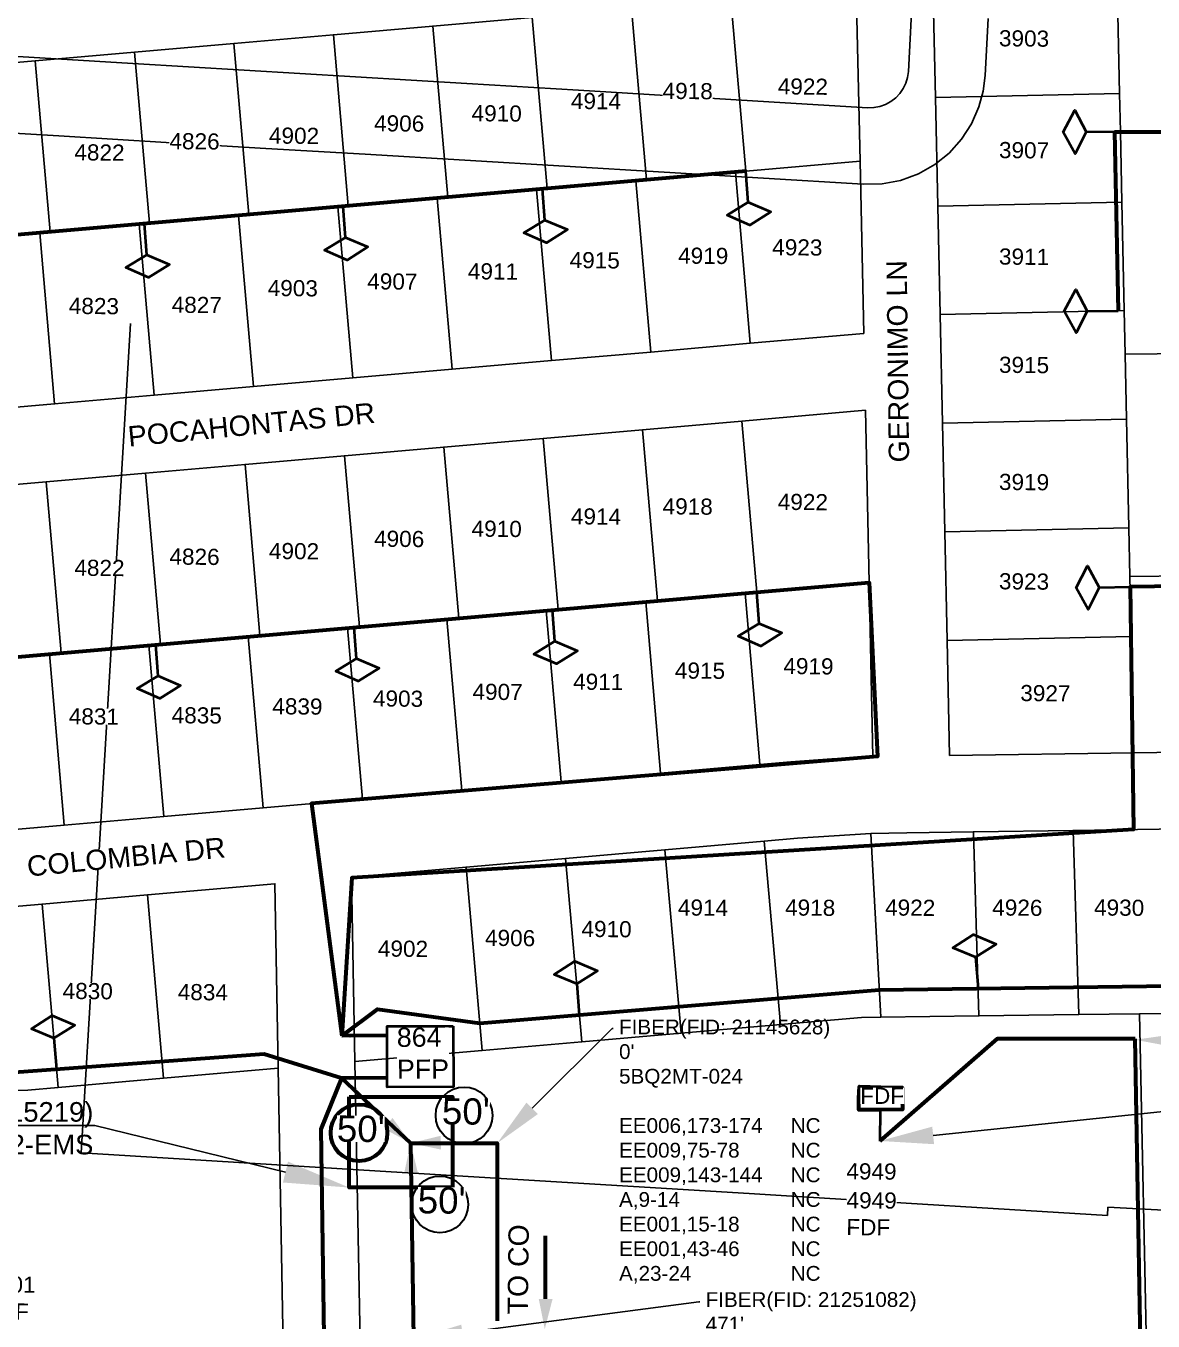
# Model space of a CAD drawing. Header units: millimetres. Extents: x -41032736 to 811436, y 699275 to 12282705.
# Drawn here: x 492611 to 493345, y 762389 to 763233 of the extents above; entities that cross this region are included whole.
import ezdxf
from ezdxf import colors
from ezdxf.entities.mleader import LeaderData, LeaderLine
from ezdxf.enums import TextEntityAlignment as Align
from ezdxf.lldxf.tags import DXFTag
from ezdxf.math import Vec2, Vec3

# ---------------------------------------------------------------- set-up
doc = ezdxf.new("R2010")
doc.units = ezdxf.units.MM
doc.header["$MEASUREMENT"] = 0
doc.linetypes.add('ACAD_ISO02W100', pattern=[15, 12, -3])
doc.layers.get('0').update_dxf_attribs({"linetype": 'CONTINUOUS'})
for name, color, linetype in [('A-StreetName', 104, 'CONTINUOUS'), ('ADDRESS', 7, 'CONTINUOUS'), ('Cable_12F_LT', 170, '12F'), ('Lot_Line', 7, 'CONTINUOUS'), ('Road', 8, 'CONTINUOUS')]:
    doc.layers.add(name, color=color, linetype=linetype)
for name, color, linetype, lineweight in [('BURIED CABLE', 80, 'CONTINUOUS', 40), ('EDGE OF PAVEMENT', 7, 'EOP', 15), ('PP B FST', 3, 'CONTINUOUS', 30), ('PROPOSED PFP', 80, 'ACAD_ISO02W100', 40)]:
    doc.layers.add(name, color=color, linetype=linetype, lineweight=lineweight)
doc.styles.add('AUDIT_D_221110082537-30', font='arial.ttf')
doc.styles.get("Standard").update_dxf_attribs({"font": 'arial.ttf'})
tags = doc.linetypes.add('12F', pattern='A,1.08,-0.018,["12F",Standard,S=0.054,R=0,X=0,Y=-0.027],-0.15', length=1.248).pattern_tags.tags
tags[6] = DXFTag(74, 10)
tags = doc.linetypes.add('EOP', pattern='A,96.411295,-0.622657,["EOP",Standard,S=5,R=0,X=0,Y=-2.467181],-16.110442', length=113.144394).pattern_tags.tags
tags[6] = DXFTag(74, 10)

# ---------------------------------------------------------------- blocks, each defined once
blk = doc.blocks.new('B_FST')
at = {"layer": 'BURIED CABLE', "color": 18, "true_color": 0x000000}
blk.add_line((0, 18.19), (0, 0), dxfattribs=at)
blk.add_lwpolyline([(0, 18.19), (-12.7, 24.76), (0, 31.53), (12.7, 24.76)], close=True, dxfattribs=at)
blk.add_attdef('COUNT', (-22.94, 36.24), '', height=9.65)
blk.add_attdef('S', text='', height=5.48).set_placement((-0.01, 25.04), align=Align.MIDDLE_CENTER)

msp = doc.modelspace()

# ---------------------------------------------------------------- hatches: boundary and pattern name
at = {"layer": 'Road', "lineweight": 158, "ltscale": 50}
h = msp.add_hatch(color=0, dxfattribs=at)
h.dxf.hatch_style = 1
h.paths.add_polyline_path([(492816.42, 762575.32), (492821.99, 762574.08), (492821.95, 762576.61)])
h = msp.add_hatch(color=0, dxfattribs=at)
h.dxf.hatch_style = 1
h.paths.add_polyline_path([(492816.37, 762547.75), (492821.94, 762546.51), (492821.9, 762549.04)])
h = msp.add_hatch(color=0, dxfattribs=at)
h.dxf.hatch_style = 1
h.paths.add_polyline_path([(492861.33, 762505.31), (492849.52, 762521.69), (492843.67, 762514.89)])
h = msp.add_hatch(color=0, dxfattribs=at)
h.dxf.hatch_style = 1
h.paths.add_polyline_path([(492861.32, 762505.33), (492881.07, 762501.11), (492880.84, 762510.08)])
h = msp.add_hatch(color=0, dxfattribs=at)
h.dxf.hatch_style = 1
h.paths.add_polyline_path([(492861.31, 762505.37), (492857.09, 762485.62), (492866.06, 762485.85)])
h = msp.add_hatch(color=0, dxfattribs=at)
h.dxf.hatch_style = 1
h.paths.add_polyline_path([(492948.73, 762384.09), (492953.77, 762403.65), (492944.8, 762403.79)])

# ---------------------------------------------------------------- linework, layer by layer
at = {"layer": 'BURIED CABLE', "color": 18, "true_color": 0x000000}
msp.add_line((493167.34, 762526.97), (493166.99, 762506.67), dxfattribs=at)
at = {"layer": 'BURIED CABLE', "color": 1, "linetype": 'ByBlock', "lineweight": 60, "ltscale": 30}
for points in [[(493319.9, 763164.51), (493322.42, 763047.8)], [(493333.34, 762573.35), (493243.4, 762573.35), (493166.99, 762506.67)], [(492816.28, 762547.7), (492765.93, 762563.31), (492561.8, 762548.41), (492135.83, 762548.41)], [(492861.33, 762505.32), (492917.79, 762505.32), (492917.79, 762389.47)], [(492949.27, 762403.79), (492949.27, 762444.98)]]:
    msp.add_lwpolyline(points, dxfattribs=at)
at = {"layer": 'BURIED CABLE', "color": 18, "lineweight": 60, "ltscale": 30, "true_color": 0x000000}
for points in [[(492846, 762575.42), (492816.38, 762575.34)], [(492846.07, 762547.78), (492816.28, 762547.7)]]:
    msp.add_lwpolyline(points, dxfattribs=at)
at = {"layer": 'BURIED CABLE', "color": 18, "lineweight": 60, "true_color": 0x000000}
msp.add_lwpolyline([(493167.34, 762526.97), (493153.31, 762526.94), (493153.3, 762534.55), (493153.69, 762542.19), (493167.6, 762541.85), (493181.52, 762541.54), (493181.64, 762534.05), (493181.88, 762527.21)], close=True, dxfattribs=at)
at = {"layer": 'BURIED CABLE', "color": 1, "linetype": 'ByBlock', "lineweight": 60, "ltscale": 30}
msp.add_lwpolyline([(492821.16, 762535.47), (492888.65, 762535.47), (492888.65, 762476.38), (492821.16, 762476.38)], close=True, dxfattribs=at)
at = {"layer": 'BURIED CABLE', "color": 1, "linetype": 'ByBlock', "lineweight": 30, "ltscale": 30}
for centre in [(492896.13, 762523.42), (492880.37, 762465.4)]:
    msp.add_circle(centre, 18.45, dxfattribs=at)
at = {"layer": 'BURIED CABLE', "color": 1, "linetype": 'ByBlock', "lineweight": 60, "ltscale": 30}
msp.add_circle((492827.68, 762512.11), 18.45, dxfattribs=at)
at = {"layer": 'Cable_12F_LT', "color": 5, "linetype": 'ByBlock', "lineweight": 60, "ltscale": 30}
msp.add_lwpolyline([(493342.51, 762052.58), (493333.34, 762573.35), (493333.34, 762573.35), (493333.34, 762573.35)], dxfattribs=at)
at = {"layer": 'EDGE OF PAVEMENT', "linetype": 'ByBlock', "lineweight": -2}
for points in [[(493190.36, 763293.49), (493185.67, 763203.8)], [(493235.6, 763201.2), (493237.54, 763238.27)], [(492680.26, 763208.95), (492605.4, 763213.46)], [(492752.85, 763204.59), (492680.26, 763208.95)], [(492825.44, 763200.22), (492752.85, 763204.59)], [(492898.03, 763195.86), (492825.44, 763200.22)], [(493185.67, 763203.8), (493185.16, 763199.9), (493184.03, 763196.12), (493182.33, 763192.56), (493180.09, 763189.32), (493177.36, 763186.47), (493174.23, 763184.08), (493170.75, 763182.22), (493167.03, 763180.92), (493163.15, 763180.23), (493159.21, 763180.15)], [(493231.64, 763180.74), (493234.33, 763190.83), (493235.6, 763201.2)], [(492970.62, 763191.49), (492898.03, 763195.86)], [(493037.99, 763187.44), (492970.62, 763191.49)], [(493105.37, 763183.39), (493037.99, 763187.44)], [(493159.21, 763180.15), (493105.37, 763183.39)], [(493202.83, 763143.06), (493212.23, 763150.61), (493220.29, 763159.56), (493226.82, 763169.7), (493231.64, 763180.74)], [(492562.28, 763165.95), (492632.15, 763161.75)], [(492632.15, 763161.75), (492702.02, 763157.55)], [(492702.02, 763157.55), (492766.91, 763153.65)], [(492766.91, 763153.65), (492831.79, 763149.75)], [(492831.79, 763149.75), (492896.67, 763145.85)], [(492896.67, 763145.85), (492961.56, 763141.95)], [(492961.56, 763141.95), (493026.44, 763138.05)], [(493156.2, 763130.24), (493168.5, 763130.51), (493180.58, 763132.79), (493192.13, 763137.01), (493202.83, 763143.06)], [(493026.44, 763138.05), (493091.32, 763134.14)], [(493091.32, 763134.14), (493156.2, 763130.24)], [(492848.55, 762486.71), (492646.65, 762499.06), (492678.85, 763039.42)], [(492848.55, 762486.71), (492646.65, 762499.06)], [(493081.84, 762472.44), (492848.55, 762486.71)], [(493081.84, 762472.44), (492848.55, 762486.71)], [(493109.79, 762470.73), (493081.84, 762472.44)], [(493109.79, 762470.73), (493081.84, 762472.44)], [(493315.4, 762458.15), (493109.79, 762470.73)], [(493315.4, 762458.15), (493109.79, 762470.73)], [(493315.7, 762463.58), (493315.4, 762458.15)], [(493485.45, 762454.39), (493315.7, 762463.58)], [(493485.45, 762454.39), (493315.7, 762463.58)]]:
    msp.add_lwpolyline(points, dxfattribs=at)
at = {"layer": 'Lot_Line'}
for points in [[(493323.74, 763164.56), (493323.21, 763189.41), (493321.42, 763272.25), (493393.89, 763278.57), (493403.74, 763165.66), (493360.25, 763165.07)], [(493203.23, 763186.82), (493201.62, 763261.8), (493321.42, 763272.25), (493323.21, 763189.41)], [(493079.71, 763138.74), (493072.89, 763138.15), (493014.96, 763133.09), (493005.22, 763244.67), (493069.98, 763250.32)], [(493079.71, 763138.74), (493069.98, 763250.32), (493151.7, 763257.45), (493154.12, 763145.23)], [(492950.21, 763127.45), (492940.47, 763239.02), (493005.22, 763244.67), (493014.96, 763133.09), (493008.13, 763132.5)], [(492820.7, 763116.15), (492810.96, 763227.73), (492875.72, 763233.37), (492885.45, 763121.8), (492878.63, 763121.2)], [(492885.45, 763121.8), (492875.72, 763233.37), (492940.47, 763239.02), (492950.21, 763127.45), (492943.38, 763126.85)], [(492755.95, 763110.5), (492746.21, 763222.08), (492810.96, 763227.73), (492820.7, 763116.15), (492813.87, 763115.56)], [(492626.44, 763099.21), (492616.7, 763210.78), (492681.45, 763216.43), (492691.19, 763104.86), (492684.36, 763104.26)], [(492691.19, 763104.86), (492681.45, 763216.43), (492746.21, 763222.08), (492755.95, 763110.5), (492749.12, 763109.91)], [(492561.69, 763093.56), (492551.95, 763205.13), (492616.7, 763210.78), (492626.44, 763099.21), (492619.61, 763098.61)], [(493204.76, 763116.05), (493203.23, 763186.82), (493323.21, 763189.41), (493323.74, 763164.56), (493324.73, 763118.65)], [(493430.87, 763020.53), (493326.87, 763019.6), (493326.26, 763047.89), (493324.73, 763118.65), (493323.74, 763164.56), (493360.25, 763165.07), (493448.92, 763060.18), (493443.52, 763054.97), (493438.96, 763049), (493435.35, 763042.42), (493432.76, 763035.38), (493431.26, 763028.03)], [(493082.62, 763026.57), (493072.89, 763138.15), (493079.71, 763138.74), (493154.12, 763145.23), (493156.54, 763033.02)], [(493017.87, 763020.92), (492953.11, 763015.28), (492943.38, 763126.85), (492950.21, 763127.45), (493008.13, 763132.5)], [(493082.62, 763026.57), (493017.87, 763020.92), (493008.13, 763132.5), (493014.96, 763133.09), (493072.89, 763138.15)], [(492953.11, 763015.28), (492888.36, 763009.63), (492878.63, 763121.2), (492885.45, 763121.8), (492943.38, 763126.85)], [(492823.61, 763003.98), (492758.85, 762998.33), (492749.12, 763109.91), (492755.95, 763110.5), (492813.87, 763115.56)], [(492888.36, 763009.63), (492823.61, 763003.98), (492813.87, 763115.56), (492820.7, 763116.15), (492878.63, 763121.2)], [(493326.26, 763047.89), (493206.29, 763045.29), (493204.76, 763116.05), (493324.73, 763118.65)], [(492758.85, 762998.33), (492694.1, 762992.69), (492684.36, 763104.26), (492691.19, 763104.86), (492749.12, 763109.91)], [(492564.59, 762981.39), (492554.85, 763092.97), (492561.69, 763093.56), (492619.61, 763098.61), (492629.35, 762987.04)], [(492694.1, 762992.69), (492629.35, 762987.04), (492619.61, 763098.61), (492626.44, 763099.21), (492684.36, 763104.26)], [(493327.78, 762977.12), (493207.81, 762974.52), (493206.29, 763045.29), (493326.26, 763047.89), (493326.87, 763019.6)], [(493326.87, 763019.6), (493430.87, 763020.53), (493431.61, 763013.1), (493433.44, 763005.85), (493436.33, 762998.97), (493440.22, 762992.59), (493445.01, 762986.86), (493450.6, 762981.91), (493367.94, 762875.15), (493329.99, 762874.63), (493329.31, 762906.36), (493327.78, 762977.12)], [(493160.04, 762870.72), (493086.9, 762864.34), (493077.18, 762975.91), (493157.62, 762982.92)], [(493022.15, 762858.69), (493012.42, 762970.26), (493077.18, 762975.91), (493086.9, 762864.34), (493079.21, 762863.67)], [(493329.31, 762906.36), (493209.34, 762903.76), (493207.81, 762974.52), (493327.78, 762977.12)], [(492892.64, 762847.4), (492882.91, 762958.96), (492947.67, 762964.61), (492957.4, 762853.05), (492949.7, 762852.38)], [(492957.4, 762853.05), (492947.67, 762964.61), (493012.42, 762970.26), (493022.15, 762858.69), (493014.46, 762858.02)], [(492827.89, 762841.75), (492818.16, 762953.32), (492882.91, 762958.96), (492892.64, 762847.4), (492884.95, 762846.73)], [(492698.39, 762830.46), (492688.65, 762942.02), (492753.41, 762947.67), (492763.14, 762836.1), (492755.44, 762835.43)], [(492763.14, 762836.1), (492753.41, 762947.67), (492818.16, 762953.32), (492827.89, 762841.75), (492820.19, 762841.08)], [(492633.63, 762824.81), (492623.9, 762936.37), (492688.65, 762942.02), (492698.39, 762830.46), (492690.69, 762829.78)], [(492568.74, 762820.8), (492559.15, 762930.73), (492623.9, 762936.37), (492633.63, 762824.81), (492625.93, 762824.14), (492595.53, 762821.49)], [(493209.34, 762903.76), (493329.31, 762906.36), (493329.99, 762874.63), (493330.83, 762835.6), (493210.87, 762833)], [(493079.21, 762863.67), (493086.9, 762864.34), (493160.04, 762870.72), (493162.49, 762757.11), (493135.72, 762755.83), (493108.98, 762753.85), (493088.95, 762752.1)], [(493332.47, 762759.66), (493330.83, 762835.6), (493329.99, 762874.63), (493367.94, 762875.15), (493405.89, 762875.67), (493407.46, 762760.68)], [(493088.95, 762752.1), (493024.19, 762746.46), (493014.46, 762858.02), (493022.15, 762858.69), (493079.21, 762863.67)], [(493024.19, 762746.46), (492959.44, 762740.81), (492949.7, 762852.38), (492957.4, 762853.05), (493014.46, 762858.02)], [(492820.19, 762841.08), (492827.89, 762841.75), (492884.95, 762846.73), (492894.69, 762735.16), (492829.93, 762729.51)], [(492894.69, 762735.16), (492884.95, 762846.73), (492892.64, 762847.4), (492949.7, 762852.38), (492959.44, 762740.81)], [(492820.19, 762841.08), (492829.93, 762729.51), (492765.18, 762723.86), (492755.44, 762835.43), (492763.14, 762836.1)], [(493330.83, 762835.6), (493332.47, 762759.66), (493212.48, 762758.01), (493210.87, 762833)], [(492700.42, 762718.22), (492635.67, 762712.57), (492625.93, 762824.14), (492633.63, 762824.81), (492690.69, 762829.78)], [(492765.18, 762723.86), (492700.42, 762718.22), (492690.69, 762829.78), (492698.39, 762830.46), (492755.44, 762835.43)], [(492635.67, 762712.57), (492570.92, 762706.92), (492561, 762820.61), (492568.74, 762820.8), (492595.53, 762821.49), (492625.93, 762824.14)], [(493296.61, 762589.14), (493231.62, 762588.25), (493227.97, 762708.21), (493292.97, 762709.1)], [(493296.61, 762589.14), (493292.97, 762709.1), (493362.96, 762710.06), (493366.61, 762590.1), (493336.14, 762589.69)], [(493102.27, 762582.6), (493037.51, 762576.96), (493026.98, 762696.49), (493091.74, 762702.14)], [(493091.74, 762702.14), (493113.33, 762704.02), (493161.08, 762707.01), (493167.63, 762587.38), (493154.99, 762587.2), (493102.27, 762582.6)], [(493184.69, 762707.62), (493227.97, 762708.21), (493231.62, 762588.25), (493167.63, 762587.38), (493161.08, 762707.01)], [(493037.51, 762576.96), (492972.76, 762571.31), (492962.23, 762690.84), (493026.98, 762696.49)], [(492908.01, 762565.66), (492825.01, 762558.42), (492822.76, 762678.68), (492897.48, 762685.2)], [(492972.76, 762571.31), (492908.01, 762565.66), (492897.48, 762685.2), (492962.23, 762690.84)], [(492700.36, 762547.55), (492631.64, 762541.56), (492621.21, 762661.11), (492689.93, 762667.1)], [(492700.36, 762547.55), (492689.93, 762667.1), (492772.93, 762674.34), (492775.08, 762554.07)], [(492562.65, 762538.58), (492552.49, 762655.12), (492621.21, 762661.11), (492631.64, 762541.56), (492611.96, 762539.84)], [(493131.52, 762045.59), (493081.59, 762044.69), (493075.65, 762345.7), (492829.01, 762341.6), (492825.01, 762558.42), (492908.01, 762565.66), (492972.76, 762571.31), (493037.51, 762576.96), (493102.27, 762582.6), (493154.99, 762587.2), (493167.63, 762587.38), (493231.62, 762588.25), (493296.61, 762589.14), (493336.14, 762589.69), (493341.31, 762350.13), (493125.59, 762346.47), (493128.82, 762182.56)], [(492382.01, 762032.18), (492342.11, 762031.57), (492336.92, 762231.41), (492136.95, 762227.83), (492129.32, 762527.54), (492204.29, 762529.45), (492268.27, 762531.08), (492334.25, 762532.76), (492411.64, 762534.74), (492488.48, 762536.69), (492562.65, 762538.58), (492611.96, 762539.84), (492631.64, 762541.56), (492700.36, 762547.55), (492775.08, 762554.07), (492780.71, 762239.35), (492625.73, 762236.58), (492406.92, 762232.66), (492377.68, 762202.14)]]:
    msp.add_lwpolyline(points, close=True, dxfattribs=at)
at = {"layer": 'PROPOSED PFP', "color": 250, "linetype": 'ByBlock', "ltscale": 30}
msp.add_lwpolyline([(492889.06, 762581.63), (492889.15, 762541.92), (492846.07, 762541.81), (492845.98, 762581.51)], close=True, dxfattribs=at)

# ---------------------------------------------------------------- block references
at = {"layer": 'PP B FST', "color": 250, "lineweight": 50}
ref = msp.add_blockref('B_FST', (493321.75, 763164.53), dxfattribs=dict(at, xscale=1.115916913833983, yscale=1.115916913833983, zscale=1.115916913833983, rotation=90.47113183908787))
ref.add_attrib('S', '4', dxfattribs={"layer": '0', "color": 7, "height": 0.00824, "rotation": 90.47113}).set_placement((493293.81, 763164.29), align=Align.MIDDLE_CENTER)
ref.add_attrib('COUNT', '81-84', dxfattribs={"layer": '0', "color": 0, "height": 0.00824, "rotation": 90.47113}).set_placement((493284.34, 763151.52), align=Align.TOP_CENTER)
ref = msp.add_blockref('B_FST', (493079.71, 763138.74), dxfattribs=dict(at, xscale=1.115916913833983, yscale=1.115916913833983, zscale=1.115916913833983, rotation=184.2851599960918))
ref.add_attrib('S', '4', dxfattribs={"layer": '0', "color": 7, "height": 0.00824, "rotation": 184.28516}).set_placement((493081.81, 763110.88), align=Align.MIDDLE_CENTER)
ref.add_attrib('COUNT', '81-84', dxfattribs={"layer": '0', "color": 0, "height": 0.00824, "rotation": 184.28516}).set_placement((493095.18, 763102.27), align=Align.TOP_CENTER)
ref = msp.add_blockref('B_FST', (492947.22, 763127.18), dxfattribs=dict(at, xscale=1.115916913833983, yscale=1.115916913833983, zscale=1.115916913833983, rotation=184.2851599960918))
ref.add_attrib('S', '4', dxfattribs={"layer": '0', "color": 7, "height": 0.00824, "rotation": 184.28516}).set_placement((492949.32, 763099.31), align=Align.MIDDLE_CENTER)
ref.add_attrib('COUNT', '81-84', dxfattribs={"layer": '0', "color": 0, "height": 0.00824, "rotation": 184.28516}).set_placement((492962.69, 763090.71), align=Align.TOP_CENTER)
ref = msp.add_blockref('B_FST', (492817.28, 763115.85), dxfattribs=dict(at, xscale=1.115916913833983, yscale=1.115916913833983, zscale=1.115916913833983, rotation=184.2851599960918))
ref.add_attrib('S', '4', dxfattribs={"layer": '0', "color": 7, "height": 0.00824, "rotation": 184.28516}).set_placement((492819.38, 763087.99), align=Align.MIDDLE_CENTER)
ref.add_attrib('COUNT', '81-84', dxfattribs={"layer": '0', "color": 0, "height": 0.00824, "rotation": 184.28516}).set_placement((492832.75, 763079.39), align=Align.TOP_CENTER)
ref = msp.add_blockref('B_FST', (492687.92, 763104.55), dxfattribs=dict(at, xscale=1.115916913833983, yscale=1.115916913833983, zscale=1.115916913833983, rotation=184.2851599960918))
ref.add_attrib('S', '4', dxfattribs={"layer": '0', "color": 7, "height": 0.00824, "rotation": 184.28516}).set_placement((492690.02, 763076.68), align=Align.MIDDLE_CENTER)
ref.add_attrib('COUNT', '81-84', dxfattribs={"layer": '0', "color": 0, "height": 0.00824, "rotation": 184.28516}).set_placement((492703.39, 763068.08), align=Align.TOP_CENTER)
ref = msp.add_blockref('B_FST', (493322.42, 763047.8), dxfattribs=dict(at, xscale=1.115916913833983, yscale=1.115916913833983, zscale=1.115916913833983, rotation=90.47113183908787))
ref.add_attrib('S', '4', dxfattribs={"layer": '0', "color": 7, "height": 0.00824, "rotation": 90.47113}).set_placement((493294.48, 763047.57), align=Align.MIDDLE_CENTER)
ref.add_attrib('COUNT', '81-84', dxfattribs={"layer": '0', "color": 0, "height": 0.00824, "rotation": 90.47113}).set_placement((493285.01, 763034.8), align=Align.TOP_CENTER)
ref = msp.add_blockref('B_FST', (493330.14, 762867.78), dxfattribs=dict(at, xscale=1.115916913833983, yscale=1.115916913833983, zscale=1.115916913833983, rotation=90.9422636794621))
ref.add_attrib('S', '4', dxfattribs={"layer": '0', "color": 7, "height": 0.00824, "rotation": 90.94226}).set_placement((493302.2, 762867.32), align=Align.MIDDLE_CENTER)
ref.add_attrib('COUNT', '81-84', dxfattribs={"layer": '0', "color": 0, "height": 0.00824, "rotation": 90.94226}).set_placement((493292.83, 762854.47), align=Align.TOP_CENTER)
ref = msp.add_blockref('B_FST', (493086.9, 762864.32), dxfattribs=dict(at, xscale=1.115916913833983, yscale=1.115916913833983, zscale=1.115916913833983, rotation=184.2851599960918))
ref.add_attrib('S', '4', dxfattribs={"layer": '0', "color": 7, "height": 0.00824, "rotation": 184.28516}).set_placement((493089, 762836.45), align=Align.MIDDLE_CENTER)
ref.add_attrib('COUNT', '81-84', dxfattribs={"layer": '0', "color": 0, "height": 0.00824, "rotation": 184.28516}).set_placement((493102.37, 762827.85), align=Align.TOP_CENTER)
ref = msp.add_blockref('B_FST', (492953.75, 762852.71), dxfattribs=dict(at, xscale=1.115916913833983, yscale=1.115916913833983, zscale=1.115916913833983, rotation=184.2851599960918))
ref.add_attrib('S', '4', dxfattribs={"layer": '0', "color": 7, "height": 0.00824, "rotation": 184.28516}).set_placement((492955.84, 762824.84), align=Align.MIDDLE_CENTER)
ref.add_attrib('COUNT', '81-84', dxfattribs={"layer": '0', "color": 0, "height": 0.00824, "rotation": 184.28516}).set_placement((492969.21, 762816.24), align=Align.TOP_CENTER)
ref = msp.add_blockref('B_FST', (492824.57, 762841.46), dxfattribs=dict(at, xscale=1.115916913833983, yscale=1.115916913833983, zscale=1.115916913833983, rotation=184.2851599960918))
ref.add_attrib('S', '4', dxfattribs={"layer": '0', "color": 7, "height": 0.00824, "rotation": 184.28516}).set_placement((492826.67, 762813.6), align=Align.MIDDLE_CENTER)
ref.add_attrib('COUNT', '81-84', dxfattribs={"layer": '0', "color": 0, "height": 0.00824, "rotation": 184.28516}).set_placement((492840.04, 762804.99), align=Align.TOP_CENTER)
ref = msp.add_blockref('B_FST', (493231.08, 762606.19), dxfattribs=dict(at, xscale=1.115916913833983, yscale=1.115916913833983, zscale=1.115916913833983, rotation=4.804999690661488))
ref.add_attrib('S', '4', dxfattribs={"layer": '0', "color": 7, "height": 0.00824, "rotation": 4.805}).set_placement((493228.73, 762634.04), align=Align.MIDDLE_CENTER)
ref.add_attrib('COUNT', '81-84', dxfattribs={"layer": '0', "color": 0, "height": 0.00824, "rotation": 4.805}).set_placement((493215.28, 762642.52), align=Align.TOP_CENTER)
ref = msp.add_blockref('B_FST', (492971.21, 762588.95), dxfattribs=dict(at, xscale=1.115916913833983, yscale=1.115916913833983, zscale=1.115916913833983, rotation=4.804999690661488))
ref.add_attrib('S', '4', dxfattribs={"layer": '0', "color": 7, "height": 0.00824, "rotation": 4.805}).set_placement((492968.86, 762616.8), align=Align.MIDDLE_CENTER)
ref.add_attrib('COUNT', '81-84', dxfattribs={"layer": '0', "color": 0, "height": 0.00824, "rotation": 4.805}).set_placement((492955.41, 762625.28), align=Align.TOP_CENTER)
ref = msp.add_blockref('B_FST', (492630.61, 762553.43), dxfattribs=dict(at, xscale=1.115916913833983, yscale=1.115916913833983, zscale=1.115916913833983, rotation=4.804999690661488))
ref.add_attrib('S', '4', dxfattribs={"layer": '0', "color": 7, "height": 0.00824, "rotation": 4.805}).set_placement((492628.26, 762581.28), align=Align.MIDDLE_CENTER)
ref.add_attrib('COUNT', '81-84', dxfattribs={"layer": '0', "color": 0, "height": 0.00824, "rotation": 4.805}).set_placement((492614.81, 762589.76), align=Align.TOP_CENTER)

# ---------------------------------------------------------------- texts
at = {"layer": 'A-StreetName', "color": 0, "ltscale": 0.5, "insert": (493172.89, 762948.86), "char_height": 13.2709, "width": 132.4436, "attachment_point": 1, "rotation": 90.68128, "line_spacing_factor": 0.5, "style": 'AUDIT_D_221110082537-30', "bg_fill": 3, "box_fill_scale": 1, "bg_fill_color": 256, "bg_fill_transparency": 0}
msp.add_mtext('GERONIMO LN', dxfattribs=at)

# ---------------------------------------------------------------- leaders
at = {"linetype": 'ByBlock', "lineweight": 30, "ltscale": 0.5}
ml = msp.add_multileader_mtext('Standard', dxfattribs=at)
ml.set_content(" FIBER(FID: 21157657)\\P 427'\\P 5BQ2MT-024\\P\\P EE001,11-14^INC\\P EE009,79-82^INC\\P (B),9-10^I^INC\\P EE009,191-192^INC\\P (B,11-22)^I^IPON4115PA,XXX-XXX\\P EE001,23-24^INC", color=256)
ml.set_leader_properties()
ml.build(insert=Vec2(0, 0))
ml.multileader.update_dxf_attribs({"has_text_frame": 1, "text_right_attachment_type": 6, "dogleg_length": 0.36, "arrow_head_size": 30.59})
ctx = ml.context
ctx.base_point, ctx.char_height, ctx.arrow_head_size, ctx.landing_gap_size, ctx.plane_origin = Vec3(493851.89, 762561.86), 9.1769, 30.59, 0.138, Vec3(493078.12, 762467.31)
ctx.right_attachment = 6
notes = []
notes.append((ctx, [(0, (1, 1, 0), (493851.34, 762561.86), (1, 0), 0.551, [(0, [(493333.34, 762572.67)], 0, [])])]))
ctx.mtext.insert, ctx.mtext.width, ctx.mtext.flow_direction = Vec3(493852.03, 762567.36), 242.879, 5
for ctx, leaders in notes:
    for number, flags, end, landing, length, lines in leaders:
        leader = LeaderData()
        leader.index, (leader.has_last_leader_line, leader.has_dogleg_vector, leader.attachment_direction) = number, flags
        leader.last_leader_point, leader.dogleg_vector, leader.dogleg_length = Vec3(end), Vec3(landing), length
        for number, points, colour, breaks in lines:
            line = LeaderLine()
            line.index, line.vertices, line.color, line.breaks = number, Vec3.list(points), colors.encode_raw_color(colour), breaks
            leader.lines.append(line)
        ctx.leaders.append(leader)

# ---------------------------------------------------------------- next in the draw order: texts
at = {"layer": 'A-StreetName', "color": 0, "ltscale": 0.5, "insert": (492676.48, 762972.39), "char_height": 13.2709, "attachment_point": 1, "rotation": 5.56503, "line_spacing_factor": 0.5, "style": 'AUDIT_D_221110082537-30', "bg_fill": 3, "box_fill_scale": 1, "bg_fill_color": 256, "bg_fill_transparency": 0}
msp.add_mtext('POCAHONTAS DR', dxfattribs=at)
at = {"layer": 'A-StreetName', "color": 0, "ltscale": 0.5, "insert": (492610.74, 762692.22), "char_height": 13.2709, "width": 128.6353, "attachment_point": 1, "rotation": 5.56503, "line_spacing_factor": 0.5, "style": 'AUDIT_D_221110082537-30', "bg_fill": 3, "box_fill_scale": 1, "bg_fill_color": 256, "bg_fill_transparency": 0}
msp.add_mtext('COLOMBIA DR', dxfattribs=at)
at = {"layer": 'ADDRESS', "color": 3, "ltscale": 0.5, "char_height": 10.522, "attachment_point": 1, "rotation": 359.46047, "line_spacing_factor": 0.5, "style": 'AUDIT_D_221110082537-30', "bg_fill": 3, "box_fill_scale": 1, "bg_fill_color": 256, "bg_fill_transparency": 0}
for s, insert in [('3903', (493244.72, 763230.68)), ('4922', (493100.6, 763199.33)), ('4918', (493025.55, 763196.42)), ('4910', (492901.11, 763181.86)), ('4914', (492965.8, 763189.87)), ('4906', (492837.56, 763175.31)), ('4902', (492769.06, 763167.3)), ('4822', (492642.28, 763156.38)), ('4826', (492704.22, 763163.66)), ('3907', (493244.72, 763157.82)), ('4919', (493035.66, 763089.06)), ('4923', (493096.99, 763094.54)), ('4915', (492964.99, 763086.15)), ('3911', (493244.72, 763088.43)), ('4907', (492833.1, 763072.31)), ('4911', (492898.68, 763078.87)), ('4903', (492768.25, 763067.95)), ('4823', (492638.64, 763056.3)), ('4827', (492705.67, 763057.03)), ('3915', (493244.72, 763017.89)), ('3919', (493244.72, 762941.57)), ('4922', (493100.6, 762928.59)), ('4918', (493025.55, 762925.68)), ('4914', (492965.8, 762919.13)), ('4906', (492837.56, 762904.57)), ('4910', (492901.11, 762911.12)), ('4902', (492769.06, 762896.56)), ('4826', (492704.22, 762892.92)), ('4822', (492642.28, 762885.64)), ('3923', (493244.72, 762876.81)), ('4915', (493033.56, 762818.66)), ('4919', (493104.24, 762821.57)), ('4911', (492967.25, 762811.38)), ('4907', (492901.68, 762804.83)), ('3927', (493258.61, 762803.95)), ('4839', (492771.25, 762795.37)), ('4903', (492836.83, 762800.46)), ('4831', (492638.64, 762788.81)), ('4835', (492705.67, 762789.54)), ('4914', (493035.53, 762664.21)), ('4918', (493105.35, 762664.21)), ('4922', (493170.52, 762664.21)), ('4926', (493240.34, 762664.21)), ('4930', (493306.68, 762664.21)), ('4910', (492972.69, 762650.25)), ('4906', (492909.85, 762644.44)), ('4902', (492840.03, 762637.46)), ('4830', (492634.63, 762609.84)), ('4834', (492709.63, 762609.11))]:
    msp.add_mtext(s, dxfattribs=dict(at, insert=insert))
at = {"layer": 'ADDRESS', "color": 152, "ltscale": 0.5, "true_color": 0x2776bb, "char_height": 10.5217, "attachment_point": 1, "rotation": 359.46047, "line_spacing_factor": 0.5, "style": 'AUDIT_D_221110082537-30', "bg_fill": 3, "box_fill_scale": 1, "bg_fill_color": 256, "bg_fill_transparency": 0}
for s, insert in [('\\pxsm1;4949', (493145.31, 762492.31)), ('\\pxsm1;4949\\PFDF', (493145.41, 762473.43)), ('\\pxsm1;4001\\PFDF', (492584.28, 762418.58))]:
    msp.add_mtext(s, dxfattribs=dict(at, insert=insert))
at = {"layer": 'PROPOSED PFP', "color": 0, "ltscale": 0.5, "insert": (492852.28, 762580.52), "char_height": 12.478, "attachment_point": 1, "rotation": 0.28669, "line_spacing_factor": 0.5, "style": 'AUDIT_D_221110082537-30', "bg_fill": 3, "box_fill_scale": 1, "bg_fill_color": 256, "bg_fill_transparency": 0}
msp.add_mtext('\\pxsm1;864\\PPFP', dxfattribs=at)

# ---------------------------------------------------------------- next in the draw order: linework, layer by layer
at = {"layer": 'BURIED CABLE', "color": 1, "linetype": 'ByBlock', "lineweight": 60, "ltscale": 30}
for points in [[(493319.9, 763164.51), (493897.39, 763164.51), (493897.39, 762875.66), (493330.14, 762867.78), (493332.31, 762709.64), (492823.11, 762678.32), (492816.38, 762575.34)], [(493079.71, 763138.74), (493079.71, 763138.74), (493079.71, 763138.74), (493079.71, 763138.74), (493079.71, 763138.74), (492684.37, 763104.24), (492554.85, 763092.97), (492425.26, 763083.22), (492285.87, 763079.58), (492292.1, 762813.76), (492568.74, 762820.8), (492595.53, 762821.49), (493086.9, 762864.32), (493160.04, 762870.72), (493165.46, 762757.25), (492796.72, 762726.61), (492816.38, 762575.34)], [(492816.38, 762575.34), (492839.77, 762592.54), (492906.43, 762583.53), (493166.65, 762605.32), (494069.18, 762617.51), (494058.91, 763125.49), (494058.91, 763125.49)], [(492816.28, 762547.7), (492802.89, 762514.35), (492809.46, 762048.75), (493280.67, 762052.13)], [(492816.28, 762547.7), (492861.33, 762505.32)], [(492861.33, 762505.32), (492863.83, 762336.02), (492560.44, 762336.06)]]:
    msp.add_lwpolyline(points, dxfattribs=at)

# ---------------------------------------------------------------- next in the draw order: block references
at = {"layer": 'PP B FST', "color": 250, "lineweight": 50}
ref = msp.add_blockref('B_FST', (492695.2, 762830.17), dxfattribs=dict(at, xscale=1.115916913833983, yscale=1.115916913833983, zscale=1.115916913833983, rotation=184.2851599960918))
ref.add_attrib('S', '4', dxfattribs={"layer": '0', "color": 7, "height": 0.00824, "rotation": 184.28516}).set_placement((492697.29, 762802.31), align=Align.MIDDLE_CENTER)
ref.add_attrib('COUNT', '81-84', dxfattribs={"layer": '0', "color": 0, "height": 0.00824, "rotation": 184.28516}).set_placement((492710.66, 762793.71), align=Align.TOP_CENTER)

# ---------------------------------------------------------------- next in the draw order: leaders
at = {"linetype": 'ByBlock', "lineweight": 30, "ltscale": 0.5}
ml = msp.add_multileader_mtext('Standard', dxfattribs=at)
ml.set_content(" FIBER (FID:21208140)\\P 340'\\P 5BQ2MT-024\\P\\P EE001,15-18^INC\\P EE001,43-46^INC\\P EE009,75-78^INC^I^I\\P EE009,143-144^INC\\P ( B,15-24)^I^IPON4115PA,XXX-XXX", color=256)
ml.set_leader_properties()
ml.build(insert=Vec2(0, 0))
ml.multileader.update_dxf_attribs({"has_text_frame": 1, "text_right_attachment_type": 6, "dogleg_length": 0.36, "arrow_head_size": 38.53})
ctx = ml.context
ctx.base_point, ctx.char_height, ctx.arrow_head_size, ctx.landing_gap_size, ctx.plane_origin = Vec3(491500.97, 762529.25), 11.5605, 38.53, 0.173, Vec3(492017.46, 762324.08)
ctx.right_attachment = 6
notes = []
notes.append((ctx, [(1, (1, 1, 0), (491806.35, 762521.77), (-1, 0), 0.694, [(0, [(492665.4, 762336.04)], 0, [])])]))
ctx.mtext.insert, ctx.mtext.flow_direction = Vec3(491501.14, 762536.73), 5
for ctx, leaders in notes:
    for number, flags, end, landing, length, lines in leaders:
        leader = LeaderData()
        leader.index, (leader.has_last_leader_line, leader.has_dogleg_vector, leader.attachment_direction) = number, flags
        leader.last_leader_point, leader.dogleg_vector, leader.dogleg_length = Vec3(end), Vec3(landing), length
        for number, points, colour, breaks in lines:
            line = LeaderLine()
            line.index, line.vertices, line.color, line.breaks = number, Vec3.list(points), colors.encode_raw_color(colour), breaks
            leader.lines.append(line)
        ctx.leaders.append(leader)

# ---------------------------------------------------------------- next in the draw order: texts
at = {"layer": 'A-StreetName', "color": 0, "ltscale": 0.5, "insert": (492924.42, 762393.78), "char_height": 13.271, "attachment_point": 1, "rotation": 89.31843, "line_spacing_factor": 0.5, "style": 'AUDIT_D_221110082537-30', "bg_fill": 3, "box_fill_scale": 1, "bg_fill_color": 256, "bg_fill_transparency": 0}
msp.add_mtext('TO CO', dxfattribs=at)
at = {"layer": 'BURIED CABLE', "color": 1, "linetype": 'ByBlock', "lineweight": 30, "ltscale": 0.5, "char_height": 17.122, "attachment_point": 1, "rotation": 359.46047, "line_spacing_factor": 0.5, "style": 'AUDIT_D_221110082537-30', "bg_fill": 3, "box_fill_scale": 1, "bg_fill_color": 256, "bg_fill_transparency": 0}
for insert in [(492881.79, 762534.7), (492866.03, 762476.68)]:
    msp.add_mtext("50'", dxfattribs=dict(at, insert=insert))
at = {"layer": 'BURIED CABLE', "color": 1, "linetype": 'ByBlock', "lineweight": 60, "ltscale": 0.5, "insert": (492813.34, 762523.38), "char_height": 17.122, "attachment_point": 1, "rotation": 359.46047, "line_spacing_factor": 0.5, "style": 'AUDIT_D_221110082537-30', "bg_fill": 3, "box_fill_scale": 1, "bg_fill_color": 256, "bg_fill_transparency": 0}
msp.add_mtext("50'", dxfattribs=at)
at = {"layer": 'PP B FST', "color": 0, "ltscale": 0.5, "insert": (493154.25, 762541.42), "char_height": 10.522, "attachment_point": 1, "rotation": 0.0386, "line_spacing_factor": 0.5, "style": 'AUDIT_D_221110082537-30', "bg_fill": 3, "box_fill_scale": 1, "bg_fill_color": 256, "bg_fill_transparency": 0}
msp.add_mtext('FDF', dxfattribs=at)

# ---------------------------------------------------------------- next in the draw order: leaders
at = {"linetype": 'ByBlock', "lineweight": 30, "ltscale": 0.5}
ml = msp.add_multileader_mtext('Standard', dxfattribs=at)
ml.set_content(" FIBER(FID: 21145628)\\P 0'\\P 5BQ2MT-024\\P\\P EE006,173-174^INC\\P EE009,75-78^INC\\P EE009,143-144^INC\\P A,9-14^I^INC\\P EE001,15-18^INC\\P EE001,43-46^INC\\P A,23-24^I^INC", color=256)
ml.set_leader_properties()
ml.build(insert=Vec2(0, 0))
ml.multileader.update_dxf_attribs({"has_text_frame": 1, "text_right_attachment_type": 6, "dogleg_length": 0.36, "arrow_head_size": 32.11})
ctx = ml.context
ctx.base_point, ctx.char_height, ctx.arrow_head_size, ctx.landing_gap_size, ctx.plane_origin = Vec3(492993.22, 762580.07), 9.6335, 32.11, 0.145, Vec3(492893.67, 762491.66)
ctx.right_attachment = 6
notes = []
notes.append((ctx, [(0, (1, 1, 0), (492992.64, 762580.07), (1, 0), 0.578, [(0, [(492917.79, 762505.32)], 0, [])])]))
ctx.mtext.insert, ctx.mtext.flow_direction = Vec3(492993.37, 762585.84), 5
ml = msp.add_multileader_mtext('Standard', dxfattribs=at)
ml.set_content(' FDF(FID: 21107545)\\P IFWNN-24\\P I 4949 FAIRMONT PKWY\\P\\P EE001,11-14^INC\\P EE009,79-82^INC\\P (B),9-10^I^INC\\P EE009,191-192^INC\\P (B,11-22)^I^IPON4115PA,XXX-XXX\\P EE001,23-24^INC', color=256)
ml.set_leader_properties()
ml.build(insert=Vec2(0, 0))
ml.multileader.update_dxf_attribs({"has_text_frame": 1, "text_right_attachment_type": 6, "dogleg_length": 0.36, "arrow_head_size": 34.92})
ctx = ml.context
ctx.base_point, ctx.char_height, ctx.arrow_head_size, ctx.landing_gap_size, ctx.plane_origin = Vec3(493562.05, 762547.67), 10.4767, 34.92, 0.157, Vec3(493276.38, 762631.88)
ctx.right_attachment = 6
notes.append((ctx, [(0, (1, 1, 0), (493561.42, 762547.67), (1, 0), 0.629, [(0, [(493167.06, 762506.73)], 0, [])])]))
ctx.mtext.insert, ctx.mtext.width, ctx.mtext.flow_direction = Vec3(493562.21, 762553.95), 278.418, 5
ml = msp.add_multileader_mtext('Standard', dxfattribs=at)
ml.set_content('^IHH(FID: 21115219)\\PFH 4902-EMS', color=256)
ml.set_leader_properties()
ml.build(insert=Vec2(0, 0))
ml.multileader.update_dxf_attribs({"has_text_frame": 1, "text_right_attachment_type": 6, "dogleg_length": 0.36, "arrow_head_size": 42.6})
ctx = ml.context
ctx.base_point, ctx.char_height, ctx.arrow_head_size, ctx.landing_gap_size, ctx.plane_origin = Vec3(492500.67, 762525.57), 12.781, 42.6, 0.192, Vec3(492334.46, 762422.46)
ctx.right_attachment, ctx.text_align_type = 6, 2
notes.append((ctx, [(1, (1, 1, 0), (492655.55, 762516.73), (-1, 0), 0.767, [(0, [(492821.16, 762476.38)], 0, [])])]))
ctx.mtext.insert, ctx.mtext.alignment, ctx.mtext.flow_direction = Vec3(492654.6, 762532.07), 3, 5
ml = msp.add_multileader_mtext('Standard', dxfattribs=at)
ml.set_content(" FIBER(FID: 21251082)\\P 471'\\P 5BQ2MT-024\\P\\P EE001,15-18^INC\\P EE001,43-46^INC\\P EE009,75-78^INC^I^I\\P EE009,143-144^INC\\P ( B,15-24)^I^IPON4115PA,XXX-XXX", color=256)
ml.set_leader_properties()
ml.build(insert=Vec2(0, 0))
ml.multileader.update_dxf_attribs({"has_text_frame": 1, "text_right_attachment_type": 6, "dogleg_length": 0.36, "arrow_head_size": 32.08})
ctx = ml.context
ctx.base_point, ctx.char_height, ctx.arrow_head_size, ctx.landing_gap_size, ctx.plane_origin = Vec3(493049.66, 762401.96), 9.6237, 32.08, 0.144, Vec3(492863.2, 762377.61)
ctx.right_attachment = 6
notes.append((ctx, [(0, (1, 1, 0), (493049.08, 762401.96), (1, 0), 0.577, [(0, [(492863.2, 762377.61)], 0, [])])]))
ctx.mtext.insert, ctx.mtext.flow_direction = Vec3(493049.8, 762408.18), 5
for ctx, leaders in notes:
    for number, flags, end, landing, length, lines in leaders:
        leader = LeaderData()
        leader.index, (leader.has_last_leader_line, leader.has_dogleg_vector, leader.attachment_direction) = number, flags
        leader.last_leader_point, leader.dogleg_vector, leader.dogleg_length = Vec3(end), Vec3(landing), length
        for number, points, colour, breaks in lines:
            line = LeaderLine()
            line.index, line.vertices, line.color, line.breaks = number, Vec3.list(points), colors.encode_raw_color(colour), breaks
            leader.lines.append(line)
        ctx.leaders.append(leader)

doc.saveas('drawing.dxf')
